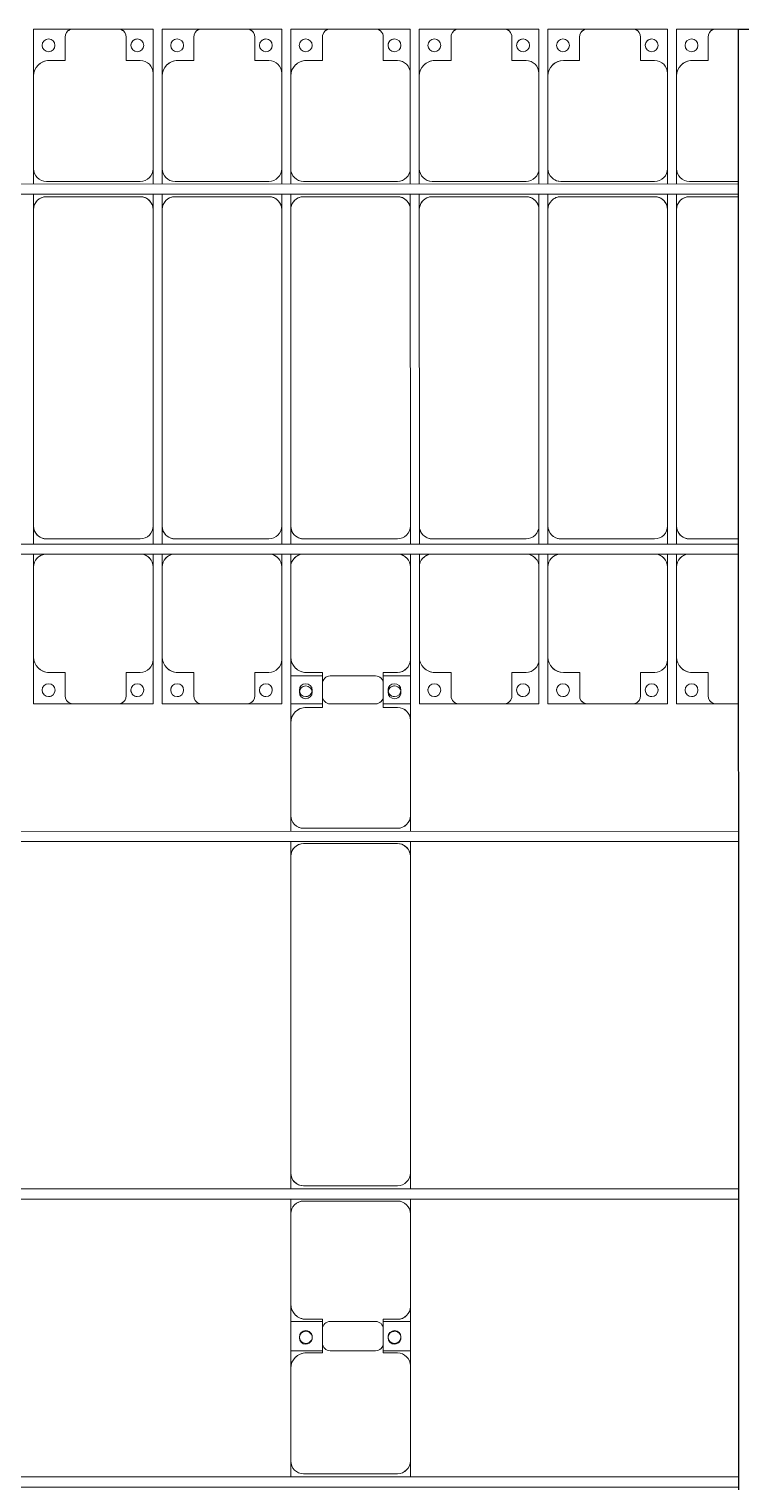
# Model space of a CAD drawing. Header units: millimetres. Extents: x -496478 to -186190, y -204059 to -87354.
# Drawn here: x -429992 to -427212, y -100934 to -95284 of the extents above; entities that cross this region are included whole.
import ezdxf

# ---------------------------------------------------------------- set-up
doc = ezdxf.new("R2010")
doc.units = ezdxf.units.MM
for name, color, linetype, lineweight in [('A-DETL-MBND', 5, 'Continuous', 9), ('A-GENM', 13, 'Continuous', 9), ('S-BEAM', 12, 'Continuous', 9)]:
    doc.layers.add(name, color=color, linetype=linetype, lineweight=lineweight)

# ---------------------------------------------------------------- blocks, each defined once
blk = doc.blocks.new('Dải phao đi lại kèm đỡ invester - DẢI PHAO ĐI LẠI-V1-BỐ TRÍ KHUNG KẾT CẤU BÈ PIN 01')
at = {"layer": 'A-DETL-MBND', "color": 8}
for p, q in [((8758.4, 1312.2), (8911.8, 1312.2)), ((8758.4, 1129.7), (8758.4, 1312.2)), ((8911.8, 1312.2), (8758.4, 1312.2)), ((9088.2, 1312.2), (8911.8, 1312.2)), ((9088.2, 1312.2), (9223.4, 1312.2)), ((9223.4, 1312.2), (9088.2, 1312.2)), ((9223.4, 1312.2), (9223.4, 1139.7)), ((9258.4, 1312.2), (9411.8, 1312.2)), ((9258.4, 1129.7), (9258.4, 1312.2)), ((9411.8, 1312.2), (9258.4, 1312.2)), ((9588.2, 1312.2), (9411.8, 1312.2)), ((9588.2, 1312.2), (9723.4, 1312.2)), ((9723.4, 1312.2), (9588.2, 1312.2)), ((9723.4, 1312.2), (9723.4, 1139.7)), ((9758.4, 1312.2), (9911.8, 1312.2)), ((9758.4, 1129.7), (9758.4, 1312.2)), ((9911.8, 1312.2), (9758.4, 1312.2)), ((10088.2, 1312.2), (9911.8, 1312.2)), ((10088.2, 1312.2), (10223.4, 1312.2)), ((10223.4, 1312.2), (10088.2, 1312.2)), ((10223.4, 1312.2), (10223.4, 1139.7)), ((10258.4, 1312.2), (10411.8, 1312.2)), ((10258.4, 1129.7), (10258.4, 1312.2)), ((10411.8, 1312.2), (10258.4, 1312.2)), ((10588.2, 1312.2), (10411.8, 1312.2)), ((10588.2, 1312.2), (10723.4, 1312.2)), ((10723.4, 1312.2), (10588.2, 1312.2)), ((10723.4, 1312.2), (10723.4, 1139.7)), ((10758.4, 1312.2), (10911.8, 1312.2)), ((10758.4, 1129.7), (10758.4, 1312.2)), ((10911.8, 1312.2), (10758.4, 1312.2)), ((11088.2, 1312.2), (10911.8, 1312.2)), ((11088.2, 1312.2), (11223.4, 1312.2)), ((11223.4, 1312.2), (11088.2, 1312.2)), ((11223.4, 1312.2), (11223.4, 1139.7)), ((11258.4, 1312.2), (11411.8, 1312.2)), ((11258.4, 1129.7), (11258.4, 1312.2)), ((11411.8, 1312.2), (11258.4, 1312.2)), ((11500, 1312.2), (11411.8, 1312.2)), ((8881.8, 1282.2), (8881.8, 1189.7)), ((9118.2, 1189.7), (9118.2, 1282.2)), ((9381.8, 1282.2), (9381.8, 1189.7)), ((9618.2, 1189.7), (9618.2, 1282.2)), ((9881.8, 1282.2), (9881.8, 1189.7)), ((10118.2, 1189.7), (10118.2, 1282.2)), ((10381.8, 1282.2), (10381.8, 1189.7)), ((10618.2, 1189.7), (10618.2, 1282.2)), ((10881.8, 1282.2), (10881.8, 1189.7)), ((11118.2, 1189.7), (11118.2, 1282.2)), ((11381.8, 1282.2), (11381.8, 1189.7)), ((8881.8, 1189.7), (8818.4, 1189.7)), ((9173.4, 1189.7), (9118.2, 1189.7)), ((9381.8, 1189.7), (9318.4, 1189.7)), ((9673.4, 1189.7), (9618.2, 1189.7)), ((9881.8, 1189.7), (9818.4, 1189.7)), ((10173.4, 1189.7), (10118.2, 1189.7)), ((10381.8, 1189.7), (10318.4, 1189.7)), ((10673.4, 1189.7), (10618.2, 1189.7)), ((10881.8, 1189.7), (10818.4, 1189.7)), ((11173.4, 1189.7), (11118.2, 1189.7)), ((11381.8, 1189.7), (11318.4, 1189.7)), ((9223.4, 769.7), (9223.4, 1139.7)), ((9723.4, 769.7), (9723.4, 1139.7)), ((10223.4, 769.7), (10223.4, 1139.7)), ((10723.4, 769.7), (10723.4, 1139.7)), ((11223.4, 769.7), (11223.4, 1139.7)), ((8758.4, 1129.7), (8758.4, 769.7)), ((9258.4, 1129.7), (9258.4, 769.7)), ((9758.4, 1129.7), (9758.4, 769.7)), ((10258.4, 1129.7), (10258.4, 769.7)), ((10758.4, 1129.7), (10758.4, 769.7)), ((11258.4, 1129.7), (11258.4, 769.7)), ((8758.4, 709.7), (8758.4, 769.7)), ((9223.4, 769.7), (9223.4, 709.7)), ((9258.4, 709.7), (9258.4, 769.7)), ((9723.4, 769.7), (9723.4, 709.7)), ((9758.4, 709.7), (9758.4, 769.7)), ((10223.4, 769.7), (10223.4, 709.7)), ((10258.4, 709.7), (10258.4, 769.7)), ((10723.4, 769.7), (10723.4, 709.7)), ((10758.4, 709.7), (10758.4, 769.7)), ((11223.4, 769.7), (11223.4, 709.7)), ((11258.4, 709.7), (11258.4, 769.7)), ((8808.4, 719.7), (9173.4, 719.7)), ((9308.4, 719.7), (9673.4, 719.7)), ((9808.4, 719.7), (10173.4, 719.7)), ((10308.4, 719.7), (10673.4, 719.7)), ((10808.4, 719.7), (11173.4, 719.7)), ((11308.4, 719.7), (11500, 719.7)), ((8758.4, 610.3), (8758.4, 669.7)), ((9173.4, 660.3), (8808.4, 660.3)), ((9223.4, 669.7), (9223.4, 610.3)), ((9258.4, 610.3), (9258.4, 669.7)), ((9673.4, 660.3), (9308.4, 660.3)), ((9723.4, 669.7), (9723.4, 610.3)), ((9758.4, 610.3), (9758.4, 669.7)), ((10173.4, 660.3), (9808.4, 660.3)), ((10223.4, 669.7), (10223.4, 610.3)), ((10258.4, 610.3), (10258.4, 669.7)), ((10673.4, 660.3), (10308.4, 660.3)), ((10723.4, 669.7), (10723.4, 610.3)), ((10758.4, 610.3), (10758.4, 669.7)), ((11173.4, 660.3), (10808.4, 660.3)), ((11223.4, 669.7), (11223.4, 610.3)), ((11258.4, 610.3), (11258.4, 669.7)), ((11500, 660.3), (11308.4, 660.3)), ((8758.4, 610.3), (8758.4, -620.3)), ((9223.4, -620.3), (9223.4, 610.3)), ((9258.4, 610.3), (9258.4, -620.3)), ((9723.4, -620.3), (9723.4, 610.3)), ((9758.4, 610.3), (9758.4, -620.3)), ((10223.4, -620.3), (10223.4, 610.3)), ((10258.4, 610.3), (10258.4, -620.3)), ((10723.4, -620.3), (10723.4, 610.3)), ((10758.4, 610.3), (10758.4, -620.3)), ((11223.4, -620.3), (11223.4, 610.3)), ((11258.4, 610.3), (11258.4, -620.3)), ((8758.4, -690.3), (8758.4, -620.3)), ((9223.4, -620.3), (9223.4, -690.3)), ((9258.4, -690.3), (9258.4, -620.3)), ((9723.4, -620.3), (9723.4, -690.3)), ((9758.4, -690.3), (9758.4, -620.3)), ((10223.4, -620.3), (10223.4, -690.3)), ((10258.4, -690.3), (10258.4, -620.3)), ((10723.4, -620.3), (10723.4, -690.3)), ((10758.4, -690.3), (10758.4, -620.3)), ((11223.4, -620.3), (11223.4, -690.3)), ((11258.4, -690.3), (11258.4, -620.3)), ((8808.4, -670.3), (9173.4, -670.3)), ((9308.4, -670.3), (9673.4, -670.3)), ((9808.4, -670.3), (10173.4, -670.3)), ((10308.4, -670.3), (10673.4, -670.3)), ((10808.4, -670.3), (11173.4, -670.3)), ((11308.4, -670.3), (11500, -670.3)), ((8758.4, -779.7), (8758.4, -730.3)), ((9223.4, -730.3), (9223.4, -779.7)), ((9258.4, -779.7), (9258.4, -730.3)), ((9723.4, -730.3), (9723.4, -779.7)), ((9758.4, -779.7), (9758.4, -730.3)), ((10223.4, -730.3), (10223.4, -779.7)), ((10258.4, -779.7), (10258.4, -730.3)), ((10723.4, -730.3), (10723.4, -779.7)), ((10758.4, -779.7), (10758.4, -730.3)), ((11223.4, -730.3), (11223.4, -779.7)), ((11258.4, -779.7), (11258.4, -730.3)), ((8758.4, -779.7), (8758.4, -1129.7)), ((9223.4, -1139.7), (9223.4, -779.7)), ((9258.4, -779.7), (9258.4, -1129.7)), ((9723.4, -1139.7), (9723.4, -779.7)), ((9758.4, -779.7), (9758.4, -1129.7)), ((10223.4, -1139.7), (10223.4, -779.7)), ((10258.4, -779.7), (10258.4, -1129.7)), ((10723.4, -1139.7), (10723.4, -779.7)), ((10758.4, -779.7), (10758.4, -1129.7)), ((11223.4, -1139.7), (11223.4, -779.7)), ((11258.4, -779.7), (11258.4, -1129.7)), ((8758.4, -1312.2), (8758.4, -1129.7)), ((9258.4, -1312.2), (9258.4, -1129.7)), ((9758.4, -1312.2), (9758.4, -1129.7)), ((10258.4, -1312.2), (10258.4, -1129.7)), ((10758.4, -1312.2), (10758.4, -1129.7)), ((11258.4, -1312.2), (11258.4, -1129.7)), ((9223.4, -1139.7), (9223.4, -1312.2)), ((9723.4, -1139.7), (9723.4, -1312.2)), ((10223.4, -1139.7), (10223.4, -1312.2)), ((10723.4, -1139.7), (10723.4, -1312.2)), ((11223.4, -1139.7), (11223.4, -1312.2)), ((8818.4, -1189.7), (8881.8, -1189.7)), ((8881.8, -1189.7), (8881.8, -1282.2)), ((9118.2, -1282.2), (9118.2, -1189.7)), ((9118.2, -1189.7), (9173.4, -1189.7)), ((9318.4, -1189.7), (9381.8, -1189.7)), ((9381.8, -1189.7), (9381.8, -1282.2)), ((9618.2, -1282.2), (9618.2, -1189.7)), ((9618.2, -1189.7), (9673.4, -1189.7)), ((9818.4, -1189.7), (9881.8, -1189.7)), ((9881.8, -1189.7), (9881.8, -1282.2)), ((10118.2, -1282.2), (10118.2, -1189.7)), ((10118.2, -1189.7), (10173.4, -1189.7)), ((10318.4, -1189.7), (10381.8, -1189.7)), ((10381.8, -1189.7), (10381.8, -1282.2)), ((10618.2, -1282.2), (10618.2, -1189.7)), ((10618.2, -1189.7), (10673.4, -1189.7)), ((10818.4, -1189.7), (10881.8, -1189.7)), ((10881.8, -1189.7), (10881.8, -1282.2)), ((11118.2, -1282.2), (11118.2, -1189.7)), ((11118.2, -1189.7), (11173.4, -1189.7)), ((11318.4, -1189.7), (11381.8, -1189.7)), ((11381.8, -1189.7), (11381.8, -1282.2)), ((8911.8, -1312.2), (8758.4, -1312.2)), ((8758.4, -1312.2), (8911.8, -1312.2)), ((8911.8, -1312.2), (9088.2, -1312.2)), ((9223.4, -1312.2), (9088.2, -1312.2)), ((9088.2, -1312.2), (9223.4, -1312.2)), ((9411.8, -1312.2), (9258.4, -1312.2)), ((9258.4, -1312.2), (9411.8, -1312.2)), ((9411.8, -1312.2), (9588.2, -1312.2)), ((9723.4, -1312.2), (9588.2, -1312.2)), ((9588.2, -1312.2), (9723.4, -1312.2)), ((9881.8, -1312.2), (9758.4, -1312.2)), ((9911.8, -1312.2), (10088.2, -1312.2)), ((10223.4, -1312.2), (10118.2, -1312.2)), ((10411.8, -1312.2), (10258.4, -1312.2)), ((10258.4, -1312.2), (10411.8, -1312.2)), ((10411.8, -1312.2), (10588.2, -1312.2)), ((10723.4, -1312.2), (10588.2, -1312.2)), ((10588.2, -1312.2), (10723.4, -1312.2)), ((10911.8, -1312.2), (10758.4, -1312.2)), ((10758.4, -1312.2), (10911.8, -1312.2)), ((10911.8, -1312.2), (11088.2, -1312.2)), ((11223.4, -1312.2), (11088.2, -1312.2)), ((11088.2, -1312.2), (11223.4, -1312.2)), ((11411.8, -1312.2), (11258.4, -1312.2)), ((11258.4, -1312.2), (11411.8, -1312.2)), ((11411.8, -1312.2), (11500, -1312.2))]:
    blk.add_line(p, q, dxfattribs=at)
for centre, radius, start, end in [((8911.8, 1282.2), 30, 90, 180), ((8911.8, 1282.2), 30, 90, 165), ((8911.8, 1282.2), 30, 90, 105), ((8911.8, 1282.2), 30, 90, 105), ((9088.2, 1282.2), 30, 360, 90), ((9088.2, 1282.2), 30, 75, 90), ((9088.2, 1282.2), 30, 15, 90), ((9088.2, 1282.2), 30, 75, 90), ((9411.8, 1282.2), 30, 90, 180), ((9411.8, 1282.2), 30, 90, 165), ((9411.8, 1282.2), 30, 90, 105), ((9411.8, 1282.2), 30, 90, 105), ((9588.2, 1282.2), 30, 360, 90), ((9588.2, 1282.2), 30, 75, 90), ((9588.2, 1282.2), 30, 15, 90), ((9588.2, 1282.2), 30, 75, 90), ((9911.8, 1282.2), 30, 90, 180), ((9911.8, 1282.2), 30, 90, 165), ((9911.8, 1282.2), 30, 90, 105), ((9911.8, 1282.2), 30, 90, 105), ((10088.2, 1282.2), 30, 360, 90), ((10088.2, 1282.2), 30, 75, 90), ((10088.2, 1282.2), 30, 15, 90), ((10088.2, 1282.2), 30, 75, 90), ((10411.8, 1282.2), 30, 90, 180), ((10411.8, 1282.2), 30, 90, 165), ((10411.8, 1282.2), 30, 90, 105), ((10411.8, 1282.2), 30, 90, 105), ((10588.2, 1282.2), 30, 0, 90), ((10588.2, 1282.2), 30, 75, 90), ((10588.2, 1282.2), 30, 15, 90), ((10588.2, 1282.2), 30, 75, 90), ((10911.8, 1282.2), 30, 90, 180), ((10911.8, 1282.2), 30, 90, 165), ((10911.8, 1282.2), 30, 90, 105), ((10911.8, 1282.2), 30, 90, 105), ((11088.2, 1282.2), 30, 0, 90), ((11088.2, 1282.2), 30, 75, 90), ((11088.2, 1282.2), 30, 15, 90), ((11088.2, 1282.2), 30, 75, 90), ((11411.8, 1282.2), 30, 90, 180), ((11411.8, 1282.2), 30, 90, 165), ((11411.8, 1282.2), 30, 90, 105), ((11411.8, 1282.2), 30, 90, 105), ((8816.8, 1248.6), 25, 90, 270), ((8816.8, 1248.6), 25, 270, 90), ((9161.8, 1248.6), 25, 90, 270), ((9161.8, 1248.6), 25, 150, 180), ((9161.8, 1248.6), 25, 120, 135), ((9161.8, 1248.6), 25, 90, 105), ((9161.8, 1248.6), 25, 270, 90), ((9316.8, 1248.6), 25, 90, 270), ((9316.8, 1248.6), 25, 270, 90), ((9661.8, 1248.6), 25, 90, 270), ((9661.8, 1248.6), 25, 150, 180), ((9661.8, 1248.6), 25, 120, 135), ((9661.8, 1248.6), 25, 90, 105), ((9661.8, 1248.6), 25, 270, 90), ((9816.8, 1248.6), 25, 90, 270), ((9816.8, 1248.6), 25, 270, 90), ((10161.8, 1248.6), 25, 90, 270), ((10161.8, 1248.6), 25, 150, 180), ((10161.8, 1248.6), 25, 120, 135), ((10161.8, 1248.6), 25, 90, 105), ((10161.8, 1248.6), 25, 270, 90), ((10316.8, 1248.6), 25, 90, 270), ((10316.8, 1248.6), 25, 270, 90), ((10661.8, 1248.6), 25, 90, 270), ((10661.8, 1248.6), 25, 150, 180), ((10661.8, 1248.6), 25, 120, 135), ((10661.8, 1248.6), 25, 90, 105), ((10661.8, 1248.6), 25, 270, 90), ((10816.8, 1248.6), 25, 90, 270), ((10816.8, 1248.6), 25, 270, 90), ((11161.8, 1248.6), 25, 90, 270), ((11161.8, 1248.6), 25, 150, 180), ((11161.8, 1248.6), 25, 120, 135), ((11161.8, 1248.6), 25, 90, 105), ((11161.8, 1248.6), 25, 270, 90), ((11316.8, 1248.6), 25, 90, 270), ((11316.8, 1248.6), 25, 270, 90), ((8818.4, 1129.7), 60, 90, 180), ((8818.4, 1129.7), 60, 90, 135), ((9173.4, 1139.7), 50, 0, 90), ((9173.4, 1139.7), 50, 45, 90), ((9318.4, 1129.7), 60, 90, 180), ((9318.4, 1129.7), 60, 90, 135), ((9673.4, 1139.7), 50, 0, 90), ((9673.4, 1139.7), 50, 45, 90), ((9818.4, 1129.7), 60, 90, 180), ((9818.4, 1129.7), 60, 90, 135), ((10173.4, 1139.7), 50, 0, 90), ((10173.4, 1139.7), 50, 45, 90), ((10318.4, 1129.7), 60, 90, 180), ((10318.4, 1129.7), 60, 90, 135), ((10673.4, 1139.7), 50, 0, 90), ((10673.4, 1139.7), 50, 45, 90), ((10818.4, 1129.7), 60, 90, 180), ((10818.4, 1129.7), 60, 90, 132.382), ((11173.4, 1139.7), 50, 0, 90), ((11173.4, 1139.7), 50, 45, 90), ((11318.4, 1129.7), 60, 90, 180), ((11318.4, 1129.7), 60, 90, 135), ((8808.4, 769.7), 50, 180, 270), ((9173.4, 769.7), 50, 270, 0), ((9308.4, 769.7), 50, 180, 270), ((9673.4, 769.7), 50, 270, 0), ((9808.4, 769.7), 50, 180, 270), ((10173.4, 769.7), 50, 270, 360), ((10308.4, 769.7), 50, 180, 270), ((10673.4, 769.7), 50, 270, 0), ((10808.4, 769.7), 50, 180, 270), ((11173.4, 769.7), 50, 270, 0), ((11308.4, 769.7), 50, 180, 270), ((8808.4, 769.7), 50, 225, 270), ((9173.4, 769.7), 50, 270, 315), ((9308.4, 769.7), 50, 225, 270), ((9673.4, 769.7), 50, 270, 315), ((9808.4, 769.7), 50, 225, 270), ((10173.4, 769.7), 50, 270, 315), ((10308.4, 769.7), 50, 225, 270), ((10673.4, 769.7), 50, 270, 315), ((10808.4, 769.7), 50, 232.3757, 270), ((11173.4, 769.7), 50, 270, 315), ((11308.4, 769.7), 50, 225, 270), ((8808.4, 610.3), 50, 90, 180), ((8808.4, 610.3), 50, 105, 180), ((9173.4, 610.3), 50, 360, 90), ((9173.4, 610.3), 50, 15, 90), ((9308.4, 610.3), 50, 90, 180), ((9308.4, 610.3), 50, 105, 180), ((9673.4, 610.3), 50, 360, 90), ((9673.4, 610.3), 50, 15, 90), ((9808.4, 610.3), 50, 90, 180), ((9808.4, 610.3), 50, 105, 180), ((10173.4, 610.3), 50, 360, 90), ((10173.4, 610.3), 50, 15, 90), ((10308.4, 610.3), 50, 90, 180), ((10308.4, 610.3), 50, 105, 180), ((10673.4, 610.3), 50, 360, 90), ((10673.4, 610.3), 50, 15, 90), ((10808.4, 610.3), 50, 90, 180), ((10808.4, 610.3), 50, 135, 180), ((10808.4, 610.3), 50, 105, 120), ((11173.4, 610.3), 50, 360, 90), ((11173.4, 610.3), 50, 15, 90), ((11308.4, 610.3), 50, 90, 180), ((11308.4, 610.3), 50, 105, 180), ((8808.4, -620.3), 50, 180, 270), ((9173.4, -620.3), 50, 270, 0), ((9173.4, -620.3), 50, 270, 0), ((9308.4, -620.3), 50, 180, 270), ((9673.4, -620.3), 50, 270, 360), ((9673.4, -620.3), 50, 270, 360), ((9808.4, -620.3), 50, 180, 270), ((10173.4, -620.3), 50, 270, 0), ((10173.4, -620.3), 50, 270, 0), ((10308.4, -620.3), 50, 180, 270), ((10673.4, -620.3), 50, 270, 0), ((10673.4, -620.3), 50, 270, 0), ((10808.4, -620.3), 50, 180, 270), ((11173.4, -620.3), 50, 270, 0), ((11173.4, -620.3), 50, 270, 0), ((11308.4, -620.3), 50, 180, 270), ((8808.4, -620.3), 50, 195, 270), ((9308.4, -620.3), 50, 195, 270), ((9808.4, -620.3), 50, 195, 270), ((10308.4, -620.3), 50, 195, 270), ((10808.4, -620.3), 50, 195, 232.349), ((10808.4, -620.3), 50, 240, 270), ((11308.4, -620.3), 50, 195, 270), ((8808.4, -779.7), 50, 95.7981, 180), ((8808.4, -779.7), 50, 95.7981, 135), ((9173.4, -779.7), 50, 360, 84.2019), ((9173.4, -779.7), 50, 45, 84.2019), ((9308.4, -779.7), 50, 95.7981, 180), ((9308.4, -779.7), 50, 95.7981, 135), ((9673.4, -779.7), 50, 360, 84.2019), ((9673.4, -779.7), 50, 45, 84.2019), ((9808.4, -779.7), 50, 95.7981, 180), ((9808.4, -779.7), 50, 95.7981, 135), ((10173.4, -779.7), 50, 360, 84.2019), ((10173.4, -779.7), 50, 45, 84.2019), ((10308.4, -779.7), 50, 95.7981, 180), ((10308.4, -779.7), 50, 95.7981, 135), ((10673.4, -779.7), 50, 0, 84.2019), ((10673.4, -779.7), 50, 45, 84.2019), ((10808.4, -779.7), 50, 95.7981, 180), ((10808.4, -779.7), 50, 95.7981, 127.6525), ((11173.4, -779.7), 50, 360, 84.2019), ((11173.4, -779.7), 50, 45, 84.2019), ((11308.4, -779.7), 50, 95.7981, 180), ((11308.4, -779.7), 50, 95.7981, 135), ((8818.4, -1129.7), 60, 180, 270), ((9318.4, -1129.7), 60, 180, 270), ((9818.4, -1129.7), 60, 180, 270), ((10318.4, -1129.7), 60, 180, 270), ((10818.4, -1129.7), 60, 180, 270), ((11318.4, -1129.7), 60, 180, 270), ((8818.4, -1129.7), 60, 225, 270), ((9173.4, -1139.7), 50, 270, 360), ((9173.4, -1139.7), 50, 270, 315), ((9318.4, -1129.7), 60, 225, 270), ((9673.4, -1139.7), 50, 270, 360), ((9673.4, -1139.7), 50, 270, 315), ((9818.4, -1129.7), 60, 225, 270), ((10173.4, -1139.7), 50, 270, 360), ((10173.4, -1139.7), 50, 270, 315), ((10318.4, -1129.7), 60, 225, 270), ((10673.4, -1139.7), 50, 270, 360), ((10673.4, -1139.7), 50, 270, 315), ((10818.4, -1129.7), 60, 227.5804, 270), ((11173.4, -1139.7), 50, 270, 0), ((11173.4, -1139.7), 50, 270, 315), ((11318.4, -1129.7), 60, 225, 270), ((8816.8, -1258.6), 25, 90, 270), ((8816.8, -1258.6), 25, 270, 90), ((9161.8, -1258.6), 25, 90, 270), ((9161.8, -1258.6), 25, 270, 90), ((9316.8, -1258.6), 25, 90, 270), ((9316.8, -1258.6), 25, 270, 90), ((9661.8, -1258.6), 25, 90, 270), ((9661.8, -1258.6), 25, 270, 90), ((9816.8, -1258.6), 25, 90, 270), ((9816.8, -1258.6), 25, 270, 90), ((10161.8, -1258.6), 25, 90, 270), ((10161.8, -1258.6), 25, 270, 90), ((10316.8, -1258.6), 25, 90, 270), ((10316.8, -1258.6), 25, 270, 90), ((10661.8, -1258.6), 25, 90, 270), ((10661.8, -1258.6), 25, 270, 90), ((10816.8, -1258.6), 25, 90, 270), ((10816.8, -1258.6), 25, 270, 90), ((11161.8, -1258.6), 25, 90, 270), ((11161.8, -1258.6), 25, 270, 90), ((11316.8, -1258.6), 25, 90, 270), ((11316.8, -1258.6), 25, 270, 90), ((8816.8, -1258.6), 25, 165, 180), ((8816.8, -1258.6), 25, 270, 285), ((8911.8, -1282.2), 30, 180, 270), ((8911.8, -1282.2), 30, 195, 270), ((9088.2, -1282.2), 30, 270, 0), ((9088.2, -1282.2), 30, 270, 345), ((9088.2, -1282.2), 30, 315, 330), ((9088.2, -1282.2), 30, 315, 330), ((9161.8, -1258.6), 25, 165, 270), ((9161.8, -1258.6), 25, 0, 15), ((9316.8, -1258.6), 25, 165, 180), ((9316.8, -1258.6), 25, 270, 285), ((9411.8, -1282.2), 30, 180, 270), ((9411.8, -1282.2), 30, 195, 270), ((9588.2, -1282.2), 30, 270, 0), ((9588.2, -1282.2), 30, 270, 345), ((9588.2, -1282.2), 30, 315, 330), ((9588.2, -1282.2), 30, 315, 330), ((9661.8, -1258.6), 25, 165, 270), ((9661.8, -1258.6), 25, 0, 15), ((9816.8, -1258.6), 25, 270, 285), ((9911.8, -1282.2), 30, 180, 270), ((10088.2, -1282.2), 30, 270, 0), ((10161.8, -1258.6), 25, 165, 270), ((10316.8, -1258.6), 25, 165, 180), ((10316.8, -1258.6), 25, 270, 285), ((10411.8, -1282.2), 30, 180, 270), ((10411.8, -1282.2), 30, 195, 270), ((10588.2, -1282.2), 30, 270, 0), ((10588.2, -1282.2), 30, 270, 345), ((10588.2, -1282.2), 30, 315, 330), ((10588.2, -1282.2), 30, 315, 330), ((10661.8, -1258.6), 25, 165, 270), ((10661.8, -1258.6), 25, 0, 15), ((10816.8, -1258.6), 25, 165, 180), ((10816.8, -1258.6), 25, 270, 285), ((10911.8, -1282.2), 30, 180, 270), ((10911.8, -1282.2), 30, 195, 270), ((11088.2, -1282.2), 30, 270, 0), ((11088.2, -1282.2), 30, 270, 345), ((11088.2, -1282.2), 30, 315, 330), ((11088.2, -1282.2), 30, 315, 330), ((11161.8, -1258.6), 25, 165, 270), ((11161.8, -1258.6), 25, 0, 15), ((11316.8, -1258.6), 25, 165, 180), ((11316.8, -1258.6), 25, 270, 285), ((11411.8, -1282.2), 30, 180, 270), ((11411.8, -1282.2), 30, 195, 270), ((8911.8, -1282.2), 30, 255, 270), ((8911.8, -1282.2), 30, 255, 270), ((9088.2, -1282.2), 30, 270, 285), ((9088.2, -1282.2), 30, 270, 285), ((9411.8, -1282.2), 30, 255, 270), ((9411.8, -1282.2), 30, 255, 270), ((9588.2, -1282.2), 30, 270, 285), ((9588.2, -1282.2), 30, 270, 285), ((10411.8, -1282.2), 30, 255, 270), ((10411.8, -1282.2), 30, 255, 270), ((10588.2, -1282.2), 30, 270, 285), ((10588.2, -1282.2), 30, 270, 285), ((10911.8, -1282.2), 30, 255, 270), ((10911.8, -1282.2), 30, 255, 270), ((11088.2, -1282.2), 30, 270, 285), ((11088.2, -1282.2), 30, 270, 285), ((11411.8, -1282.2), 30, 255, 270), ((11411.8, -1282.2), 30, 255, 270)]:
    blk.add_arc(centre, radius, start, end, dxfattribs=at)
blk = doc.blocks.new('Dai phao do pin - DẢI PHAO ĐỠ PIN-V6-BỐ TRÍ KHUNG KẾT CẤU BÈ PIN 01')
at = {"layer": 'A-DETL-MBND', "color": 8}
for p, q in [((65968, 241.6), (66029.7, 241.6)), ((66389.7, 241.6), (66029.7, 241.6)), ((66389.7, 241.6), (66572.2, 241.6)), ((66457.8, 241.6), (66640.3, 241.6)), ((66457.8, 118.2), (66457.8, 241.6)), ((66572.2, 241.6), (66572.2, 118.2)), ((66990.3, 241.6), (66640.3, 241.6)), ((66990.3, 241.6), (67048, 241.6)), ((67088, 241.6), (67149.7, 241.6)), ((68380.3, 241.6), (67149.7, 241.6)), ((68380.3, 241.6), (68438, 241.6)), ((68478, 241.6), (68539.7, 241.6)), ((68899.7, 241.6), (68539.7, 241.6)), ((68899.7, 241.6), (69082.2, 241.6)), ((69082.2, 241.6), (69082.2, 118.2)), ((65979.7, 191.6), (65979.7, -173.4)), ((66449.7, 118.2), (66449.7, 181.6)), ((66580.3, 181.6), (66580.3, 118.2)), ((67040.3, -173.4), (67040.3, 191.6)), ((67099.7, 191.6), (67099.7, -173.4)), ((68430.3, -173.4), (68430.3, 191.6)), ((68489.7, 191.6), (68489.7, -173.4)), ((68959.7, 118.2), (68959.7, 181.6)), ((66542.2, 118.2), (66449.7, 118.2)), ((66580.3, 118.2), (66487.8, 118.2)), ((69052.2, 118.2), (68959.7, 118.2)), ((66457.8, 88.2), (66457.8, -88.2)), ((66572.2, -88.2), (66572.2, 88.2)), ((69082.2, -88.2), (69082.2, 88.2)), ((66449.7, -173.4), (66449.7, -118.2)), ((66449.7, -118.2), (66542.2, -118.2)), ((66457.8, -223.4), (66457.8, -118.2)), ((66487.8, -118.2), (66580.3, -118.2)), ((66572.2, -118.2), (66572.2, -223.4)), ((66580.3, -118.2), (66580.3, -173.4)), ((68959.7, -173.4), (68959.7, -118.2)), ((68959.7, -118.2), (69052.2, -118.2)), ((69082.2, -118.2), (69082.2, -223.4)), ((66029.7, -223.4), (65968, -223.4)), ((66029.7, -223.4), (66399.7, -223.4)), ((66572.2, -223.4), (66399.7, -223.4)), ((66630.3, -223.4), (66457.8, -223.4)), ((66630.3, -223.4), (66990.3, -223.4)), ((67048, -223.4), (66990.3, -223.4)), ((67149.7, -223.4), (67088, -223.4)), ((67149.7, -223.4), (68380.3, -223.4)), ((68438, -223.4), (68380.3, -223.4)), ((68539.7, -223.4), (68478, -223.4)), ((68539.7, -223.4), (68909.7, -223.4)), ((69082.2, -223.4), (68909.7, -223.4))]:
    blk.add_line(p, q, dxfattribs=at)
for centre, radius, start, end in [((66029.7, 191.6), 50, 90, 180), ((66029.7, 191.6), 50, 135, 180), ((66389.7, 181.6), 60, 0, 90), ((66640.3, 181.6), 60, 90, 180), ((66990.3, 191.6), 50, 0, 90), ((66990.3, 191.6), 50, 0, 45), ((67149.7, 191.6), 50, 90, 180), ((67149.7, 191.6), 50, 105, 180), ((68380.3, 191.6), 50, 0, 90), ((68380.3, 191.6), 50, 15, 90), ((68539.7, 191.6), 50, 90, 180), ((68539.7, 191.6), 50, 135, 180), ((68899.7, 181.6), 60, 0, 90), ((66389.7, 181.6), 60, 0, 45), ((66508.6, 183.2), 25, 0, 180), ((66508.6, 183.2), 25, 180, 0), ((66511.4, 183.2), 25, 0, 180), ((66511.4, 183.2), 25, 180, 0), ((66511.4, 183.2), 25, 180, 195), ((66640.3, 181.6), 60, 135, 180), ((68899.7, 181.6), 60, 0, 45), ((69018.6, 183.2), 25, 0, 180), ((69018.6, 183.2), 25, 180, 360), ((66487.8, 88.2), 30, 90, 180), ((66542.2, 88.2), 30, 360, 90), ((69052.2, 88.2), 30, 0, 90), ((66487.8, -88.2), 30, 180, 270), ((66542.2, -88.2), 30, 270, 360), ((69052.2, -88.2), 30, 270, 0), ((66508.6, -161.8), 25, 0, 180), ((66508.6, -161.8), 25, 180, 0), ((66511.4, -161.8), 25, 0, 180), ((66511.4, -161.8), 25, 120, 180), ((66511.4, -161.8), 25, 180, 360), ((66511.4, -161.8), 25, 75, 105), ((66508.6, -161.8), 25, 75, 90), ((66508.6, -161.8), 25, 30, 45), ((66508.6, -161.8), 25, 0, 15), ((69018.6, -161.8), 25, 0, 180), ((69018.6, -161.8), 25, 180, 0), ((69018.6, -161.8), 25, 60, 90), ((69018.6, -161.8), 25, 30, 45), ((69018.6, -161.8), 25, 0, 15), ((66029.7, -173.4), 50, 180, 270), ((66029.7, -173.4), 50, 180, 225), ((66399.7, -173.4), 50, 270, 0), ((66399.7, -173.4), 50, 315, 0), ((66630.3, -173.4), 50, 180, 270), ((66630.3, -173.4), 50, 180, 225), ((66990.3, -173.4), 50, 270, 0), ((66990.3, -173.4), 50, 315, 360), ((67149.7, -173.4), 50, 180, 270), ((67149.7, -173.4), 50, 180, 270), ((68380.3, -173.4), 50, 270, 0), ((68380.3, -173.4), 50, 285, 0), ((68539.7, -173.4), 50, 180, 270), ((68539.7, -173.4), 50, 180, 225), ((68909.7, -173.4), 50, 270, 360), ((68909.7, -173.4), 50, 315, 360)]:
    blk.add_arc(centre, radius, start, end, dxfattribs=at)
blk = doc.blocks.new('Dầm C52 - Dầm C52-19519-BỐ TRÍ KHUNG KẾT CẤU BÈ PIN 01')
at = {"layer": 'S-BEAM', "color": 1}
for p, q in [((62500, 20), (68460, 20)), ((68460, -20), (62500, -20))]:
    blk.add_line(p, q, dxfattribs=at)
blk = doc.blocks.new('Dầm C52 - Hộp 40x60-24147-BỐ TRÍ KHUNG KẾT CẤU BÈ PIN 01')
at = {"layer": 'S-BEAM', "color": 3, "lineweight": 25}
for p, q in [((-37857.1, 20), (37857.1, 20)), ((37857.1, 20), (37857.1, -20))]:
    blk.add_line(p, q, dxfattribs=at)
blk = doc.blocks.new('HOBANMONG_BEPIN 1_rvt-1-BỐ TRÍ KHUNG KẾT CẤU BÈ PIN 01')
at = {"layer": 'A-GENM', "lineweight": 9}
for name, p, rotation in [('Dải phao đi lại kèm đỡ invester - DẢI PHAO ĐI LẠI-V1-BỐ TRÍ KHUNG KẾT CẤU BÈ PIN 01', (-438732.7, -96596), 0.0007586099545854), ('Dai phao do pin - DẢI PHAO ĐỠ PIN-V6-BỐ TRÍ KHUNG KẾT CẤU BÈ PIN 01', (-428731.7, -166881.5), 90.00075860989342)]:
    blk.add_blockref(name, p, dxfattribs=dict(at, rotation=rotation))
at = {"layer": 'S-BEAM', "lineweight": 9}
for name, p, rotation in [('Dầm C52 - Hộp 40x60-24147-BỐ TRÍ KHUNG KẾT CẤU BÈ PIN 01', (-427212.2, -133140.8), 90.00075860989166), ('Dầm C52 - Dầm C52-19519-BỐ TRÍ KHUNG KẾT CẤU BÈ PIN 01', (-364732.7, -95905.4), 180.0007586094741), ('Dầm C52 - Dầm C52-19519-BỐ TRÍ KHUNG KẾT CẤU BÈ PIN 01', (-364732.7, -97305.4), 180.0007586094741), ('Dầm C52 - Dầm C52-19519-BỐ TRÍ KHUNG KẾT CẤU BÈ PIN 01', (-364732.6, -98422.7), 180.0007586094741), ('Dầm C52 - Dầm C52-19519-BỐ TRÍ KHUNG KẾT CẤU BÈ PIN 01', (-364732.6, -99812.7), 180.0007586094741), ('Dầm C52 - Dầm C52-19519-BỐ TRÍ KHUNG KẾT CẤU BÈ PIN 01', (-364732.6, -100932.7), 180.0007586094741)]:
    blk.add_blockref(name, p, dxfattribs=dict(at, rotation=rotation))

msp = doc.modelspace()

# ---------------------------------------------------------------- block references
at = {"lineweight": 5}
msp.add_blockref('HOBANMONG_BEPIN 1_rvt-1-BỐ TRÍ KHUNG KẾT CẤU BÈ PIN 01', (0, 0), dxfattribs=at)

doc.saveas('drawing.dxf')
